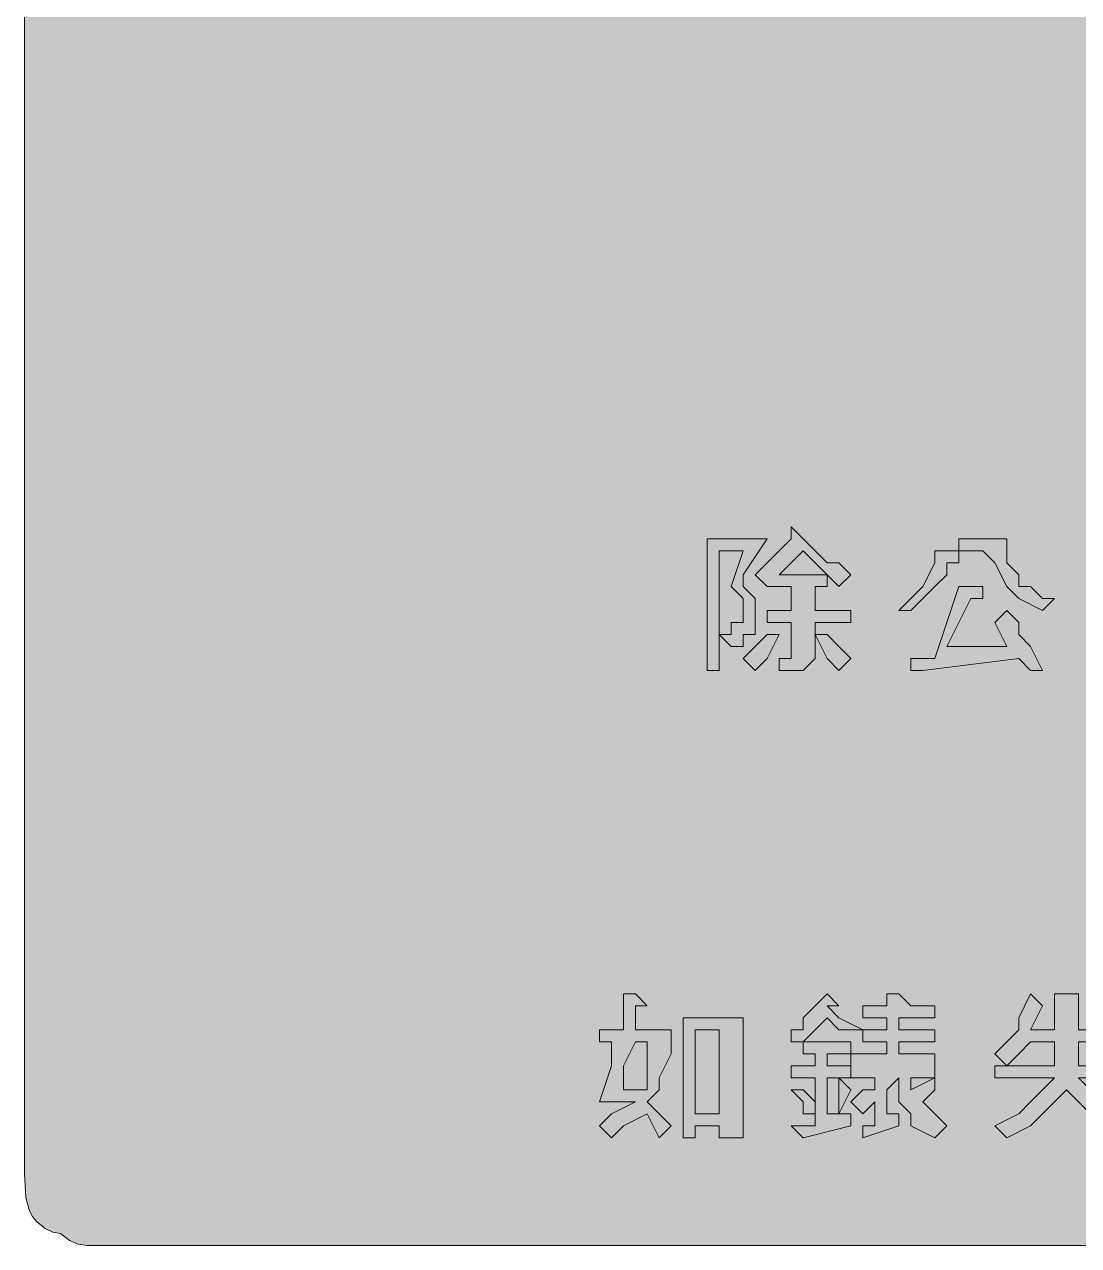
# Model space of a CAD drawing. Header units: metres. Extents: x 10 to 558, y 11 to 260.
# Drawn here: x 9.8 to 115.3, y 11.3 to 133.6 of the extents above; entities that cross this region are included whole.
import ezdxf

# ---------------------------------------------------------------- set-up
doc = ezdxf.new("R2010")
doc.units = ezdxf.units.M
doc.layers.add('FILL_BLUE_0000FF', color=7, linetype='Continuous', true_color=0x0000ff)
doc.layers.add('FILL_WHITE_FFFFFF', color=7, linetype='Continuous', true_color=0xffffff)

msp = doc.modelspace()

# ---------------------------------------------------------------- hatches: boundary and pattern name
at = {"layer": 'FILL_BLUE_0000FF', "true_color": 0x0000ff}
h = msp.add_hatch(color=7, dxfattribs=at)
h.dxf.hatch_style = 1
h.paths.add_polyline_path([(551.8, 259.63), (552.54, 259.47), (553.8, 258.93), (554.83, 258.16), (555.75, 257.28), (556.54, 256.78), (557.14, 256.19), (557.56, 255.55), (557.85, 254.88), (558.11, 253.57), (558.15, 252.48), (558.15, 18.48), (558.15, 16.08), (555.75, 13.68), (554.83, 12.8), (553.8, 12.03), (552.54, 11.49), (551.8, 11.33), (550.95, 11.28), (16.95, 11.28), (16.05, 11.3), (15.15, 11.43), (14.25, 11.79), (13.35, 12.48), (12.6, 12.63), (11.83, 12.99), (10.95, 13.68), (10.55, 14.18), (10.26, 14.77), (9.9, 16.08), (9.75, 18.48), (9.75, 252.48), (9.75, 254.88), (9.94, 255.76), (10.35, 256.53), (10.95, 257.28), (11.83, 257.99), (12.6, 258.48), (13.14, 258.97), (13.3, 259.28), (13.35, 259.68), (16.95, 259.68), (550.95, 259.68), (551.8, 259.63)])
at = {"layer": 'FILL_WHITE_FFFFFF', "true_color": 0xffffff}
h = msp.add_hatch(color=7, dxfattribs=at)
h.dxf.hatch_style = 1
h.paths.add_polyline_path([(85.35, 80.88), (86.55, 82.08), (86.55, 83.28), (87.75, 82.08), (88.95, 80.88), (90.15, 79.68), (91.35, 79.68), (92.55, 78.48), (91.35, 77.28), (90.15, 78.48), (90.15, 77.28), (88.95, 77.28), (88.95, 74.88), (92.55, 74.88), (92.55, 73.68), (88.95, 73.68), (88.95, 71.28), (88.95, 70.08), (87.75, 68.88), (86.55, 68.88), (85.35, 68.88), (85.35, 70.08), (86.55, 70.08), (86.55, 71.28), (86.55, 73.68), (84.15, 73.68), (84.15, 74.88), (86.55, 74.88), (86.55, 77.28), (84.15, 77.28), (82.95, 78.48), (84.15, 79.68), (85.35, 80.88)])
h.paths.add_polyline_path([(88.95, 79.68), (87.75, 80.88), (86.55, 79.68), (85.35, 78.48), (90.15, 78.48), (88.95, 79.68)], flags=16)
h = msp.add_hatch(color=7, dxfattribs=at)
h.dxf.hatch_style = 1
h.paths.add_polyline_path([(78.15, 68.88), (78.15, 82.08), (81.75, 82.08), (82.95, 82.08), (84.15, 82.08), (81.75, 78.48), (81.75, 77.28), (82.95, 76.08), (82.95, 74.88), (82.95, 73.68), (82.95, 72.48), (81.75, 72.48), (81.75, 71.28), (80.55, 71.28), (79.35, 72.48), (79.35, 68.88), (78.15, 68.88)])
h.paths.add_polyline_path([(80.55, 72.48), (80.55, 73.68), (81.75, 73.68), (81.75, 74.88), (81.75, 76.08), (80.55, 77.28), (81.75, 80.88), (79.35, 80.88), (79.35, 72.48), (80.55, 72.48)], flags=16)
h = msp.add_hatch(color=7, dxfattribs=at)
h.dxf.hatch_style = 1
h.paths.add_polyline_path([(108.15, 82.08), (108.15, 80.88), (108.15, 79.68), (109.35, 78.48), (109.35, 77.28), (110.55, 77.28), (111.75, 76.08), (112.95, 76.08), (111.75, 74.88), (109.35, 76.08), (108.15, 77.28), (106.95, 79.68), (105.75, 80.88), (103.35, 80.88), (103.35, 82.08), (108.15, 82.08)])
h = msp.add_hatch(color=7, dxfattribs=at)
h.dxf.hatch_style = 1
h.paths.add_polyline_path([(103.35, 80.88), (103.35, 79.68), (102.15, 79.68), (102.15, 78.48), (100.95, 77.28), (99.75, 76.08), (98.55, 74.88), (97.35, 74.88), (98.55, 76.08), (99.75, 77.28), (100.95, 79.68), (100.95, 80.88), (102.15, 80.88), (103.35, 80.88)])
h = msp.add_hatch(color=7, dxfattribs=at)
h.dxf.hatch_style = 1
h.paths.add_polyline_path([(105.75, 77.28), (105.75, 76.08), (104.55, 76.08), (102.15, 71.28), (108.15, 71.28), (106.95, 73.68), (108.15, 74.88), (109.35, 73.68), (109.35, 72.48), (110.55, 71.28), (111.75, 68.88), (110.55, 68.88), (109.35, 70.08), (99.75, 68.88), (98.55, 68.88), (98.55, 70.08), (100.95, 70.08), (102.15, 73.68), (103.35, 77.28), (104.55, 77.28), (105.75, 77.28)])
h = msp.add_hatch(color=7, dxfattribs=at)
h.dxf.hatch_style = 1
h.paths.add_polyline_path([(84.15, 70.08), (82.95, 68.88), (81.75, 70.08), (82.95, 71.28), (84.15, 72.48), (85.35, 72.48), (84.15, 70.08)])
h = msp.add_hatch(color=7, dxfattribs=at)
h.dxf.hatch_style = 1
h.paths.add_polyline_path([(91.35, 71.28), (92.55, 70.08), (91.35, 68.88), (90.15, 70.08), (88.95, 72.48), (90.15, 72.48), (91.35, 71.28)])
h = msp.add_hatch(color=7, dxfattribs=at)
h.dxf.hatch_style = 1
h.paths.add_polyline_path([(69.75, 32.88), (69.75, 36.48), (70.95, 36.48), (72.15, 35.28), (70.95, 35.28), (70.95, 34.08), (70.95, 32.88), (74.55, 32.88), (74.55, 31.68), (74.55, 30.48), (73.35, 28.08), (73.35, 26.88), (72.15, 25.68), (74.55, 23.28), (73.35, 22.08), (72.15, 24.48), (69.75, 23.28), (68.55, 22.08), (67.35, 23.28), (68.55, 24.48), (70.95, 25.68), (69.75, 25.68), (68.55, 25.68), (67.35, 25.68), (68.55, 29.28), (68.55, 31.68), (67.35, 31.68), (67.35, 32.88), (69.75, 32.88)])
h.paths.add_polyline_path([(69.75, 26.88), (70.95, 26.88), (72.15, 26.88), (72.15, 28.08), (72.15, 30.48), (72.15, 31.68), (70.95, 31.68), (69.75, 29.28), (69.75, 26.88)], flags=16)
h = msp.add_hatch(color=7, dxfattribs=at)
h.dxf.hatch_style = 1
h.paths.add_polyline_path([(87.75, 32.88), (87.75, 34.08), (88.95, 35.28), (90.15, 36.48), (91.35, 35.28), (90.15, 35.28), (91.35, 34.08), (93.75, 32.88), (92.55, 32.88), (91.35, 32.88), (90.15, 34.08), (88.95, 32.88), (87.75, 31.68), (86.55, 31.68), (86.55, 32.88), (87.75, 32.88)])
h = msp.add_hatch(color=7, dxfattribs=at)
h.dxf.hatch_style = 1
h.paths.add_polyline_path([(102.15, 23.28), (100.95, 22.08), (98.55, 23.28), (98.55, 24.48), (97.35, 25.68), (97.35, 28.08), (96.15, 26.88), (96.15, 24.48), (97.35, 24.48), (97.35, 23.28), (93.75, 22.08), (93.75, 23.28), (94.95, 23.28), (94.95, 25.68), (93.75, 24.48), (92.55, 25.68), (93.75, 26.88), (94.95, 26.88), (94.95, 28.08), (92.55, 28.08), (92.55, 30.48), (96.15, 30.48), (96.15, 31.68), (93.75, 31.68), (93.75, 32.88), (96.15, 32.88), (96.15, 34.08), (93.75, 34.08), (93.75, 35.28), (96.15, 35.28), (96.15, 36.48), (97.35, 36.48), (98.55, 35.28), (100.95, 35.28), (100.95, 34.08), (97.35, 34.08), (97.35, 32.88), (100.95, 32.88), (100.95, 31.68), (97.35, 31.68), (97.35, 30.48), (100.95, 30.48), (100.95, 28.08), (100.95, 26.88), (99.75, 25.68), (100.95, 24.48), (102.15, 23.28)])
h.paths.add_polyline_path([(98.55, 28.08), (98.55, 26.88), (100.95, 28.08), (98.55, 28.08)], flags=16)
h = msp.add_hatch(color=7, dxfattribs=at)
h.dxf.hatch_style = 1
h.paths.add_polyline_path([(108.15, 31.68), (109.35, 32.88), (109.35, 34.08), (110.55, 36.48), (111.75, 35.28), (110.55, 32.88), (112.95, 32.88), (112.95, 36.48), (114.15, 36.48), (115.35, 36.48), (115.35, 35.28), (115.35, 32.88), (120.15, 32.88), (120.15, 31.68), (115.35, 31.68), (115.35, 29.28), (121.35, 29.28), (121.35, 28.08), (115.35, 28.08), (116.55, 26.88), (117.75, 24.48), (118.95, 24.48), (121.35, 23.28), (120.15, 22.08), (117.75, 23.28), (116.55, 24.48), (115.35, 25.68), (114.15, 26.88), (112.95, 25.68), (111.75, 24.48), (110.55, 23.28), (108.15, 22.08), (106.95, 23.28), (109.35, 24.48), (110.55, 25.68), (111.75, 26.88), (112.95, 28.08), (106.95, 28.08), (106.95, 29.28), (108.15, 29.28), (106.95, 30.48), (108.15, 31.68)])
h.paths.add_polyline_path([(112.95, 29.28), (112.95, 31.68), (110.55, 31.68), (109.35, 30.48), (108.15, 29.28), (112.95, 29.28)], flags=16)
h = msp.add_hatch(color=7, dxfattribs=at)
h.dxf.hatch_style = 1
h.paths.add_polyline_path([(81.75, 34.08), (81.75, 22.08), (79.35, 22.08), (79.35, 23.28), (76.95, 23.28), (76.95, 22.08), (75.75, 22.08), (75.75, 34.08), (81.75, 34.08)])
h.paths.add_polyline_path([(79.35, 32.88), (76.95, 32.88), (76.95, 24.48), (79.35, 24.48), (79.35, 32.88)], flags=16)
h = msp.add_hatch(color=7, dxfattribs=at)
h.dxf.hatch_style = 1
h.paths.add_polyline_path([(90.15, 30.48), (90.15, 29.28), (92.55, 29.28), (92.55, 28.08), (90.15, 28.08), (90.15, 24.48), (92.55, 24.48), (92.55, 23.28), (87.75, 22.08), (86.55, 23.28), (88.95, 23.28), (88.95, 28.08), (86.55, 28.08), (86.55, 29.28), (88.95, 29.28), (88.95, 30.48), (87.75, 30.48), (87.75, 31.68), (92.55, 31.68), (92.55, 30.48), (90.15, 30.48)])
h = msp.add_hatch(color=7, dxfattribs=at)
h.dxf.hatch_style = 1
h.paths.add_polyline_path([(91.35, 28.08), (92.55, 26.88), (91.35, 24.48), (91.35, 28.08)])
h = msp.add_hatch(color=7, dxfattribs=at)
h.dxf.hatch_style = 1
h.paths.add_polyline_path([(88.95, 25.68), (88.95, 24.48), (87.75, 24.48), (87.75, 25.68), (86.55, 26.88), (87.75, 26.88), (88.95, 25.68)])

# ---------------------------------------------------------------- linework, layer by layer
at = {"layer": 'FILL_BLUE_0000FF', "lineweight": 0, "true_color": 0x0000ff}
msp.add_lwpolyline([(550.95, 11.28), (16.95, 11.28), (16.05, 11.3), (15.15, 11.43), (14.25, 11.79), (13.35, 12.48), (12.6, 12.63), (11.83, 12.99), (10.95, 13.68), (10.55, 14.18), (10.26, 14.77), (9.9, 16.08), (9.75, 18.48), (9.75, 252.48)], dxfattribs=at)
at = {"layer": 'FILL_WHITE_FFFFFF', "lineweight": 0, "true_color": 0xffffff}
for points in [[(85.35, 80.88), (86.55, 82.08), (86.55, 83.28), (87.75, 82.08), (88.95, 80.88), (90.15, 79.68), (91.35, 79.68), (92.55, 78.48), (91.35, 77.28), (90.15, 78.48), (90.15, 77.28), (88.95, 77.28), (88.95, 74.88), (92.55, 74.88), (92.55, 73.68), (88.95, 73.68), (88.95, 71.28), (88.95, 70.08), (87.75, 68.88), (86.55, 68.88), (85.35, 68.88), (85.35, 70.08), (86.55, 70.08), (86.55, 71.28), (86.55, 73.68), (84.15, 73.68), (84.15, 74.88), (86.55, 74.88), (86.55, 77.28), (84.15, 77.28), (82.95, 78.48), (84.15, 79.68)], [(78.15, 68.88), (78.15, 82.08), (81.75, 82.08), (82.95, 82.08), (84.15, 82.08), (81.75, 78.48), (81.75, 77.28), (82.95, 76.08), (82.95, 74.88), (82.95, 73.68), (82.95, 72.48), (81.75, 72.48), (81.75, 71.28), (80.55, 71.28), (79.35, 72.48), (79.35, 68.88)], [(108.15, 82.08), (108.15, 80.88), (108.15, 79.68), (109.35, 78.48), (109.35, 77.28), (110.55, 77.28), (111.75, 76.08), (112.95, 76.08), (111.75, 74.88), (109.35, 76.08), (108.15, 77.28), (106.95, 79.68), (105.75, 80.88), (103.35, 80.88), (103.35, 82.08)], [(80.55, 72.48), (80.55, 73.68), (81.75, 73.68), (81.75, 74.88), (81.75, 76.08), (80.55, 77.28), (81.75, 80.88), (79.35, 80.88), (79.35, 72.48)], [(88.95, 79.68), (87.75, 80.88), (86.55, 79.68), (85.35, 78.48), (90.15, 78.48)], [(103.35, 80.88), (103.35, 79.68), (102.15, 79.68), (102.15, 78.48), (100.95, 77.28), (99.75, 76.08), (98.55, 74.88), (97.35, 74.88), (98.55, 76.08), (99.75, 77.28), (100.95, 79.68), (100.95, 80.88), (102.15, 80.88)], [(105.75, 77.28), (105.75, 76.08), (104.55, 76.08), (102.15, 71.28), (108.15, 71.28), (106.95, 73.68), (108.15, 74.88), (109.35, 73.68), (109.35, 72.48), (110.55, 71.28), (111.75, 68.88), (110.55, 68.88), (109.35, 70.08), (99.75, 68.88), (98.55, 68.88), (98.55, 70.08), (100.95, 70.08), (102.15, 73.68), (103.35, 77.28), (104.55, 77.28)], [(84.15, 70.08), (82.95, 68.88), (81.75, 70.08), (82.95, 71.28), (84.15, 72.48), (85.35, 72.48)], [(91.35, 71.28), (92.55, 70.08), (91.35, 68.88), (90.15, 70.08), (88.95, 72.48), (90.15, 72.48)], [(69.75, 32.88), (69.75, 36.48), (70.95, 36.48), (72.15, 35.28), (70.95, 35.28), (70.95, 34.08), (70.95, 32.88), (74.55, 32.88), (74.55, 31.68), (74.55, 30.48), (73.35, 28.08), (73.35, 26.88), (72.15, 25.68), (74.55, 23.28), (73.35, 22.08), (72.15, 24.48), (69.75, 23.28), (68.55, 22.08), (67.35, 23.28), (68.55, 24.48), (70.95, 25.68), (69.75, 25.68), (68.55, 25.68), (67.35, 25.68), (68.55, 29.28), (68.55, 31.68), (67.35, 31.68), (67.35, 32.88)], [(87.75, 32.88), (87.75, 34.08), (88.95, 35.28), (90.15, 36.48), (91.35, 35.28), (90.15, 35.28), (91.35, 34.08), (93.75, 32.88), (92.55, 32.88), (91.35, 32.88), (90.15, 34.08), (88.95, 32.88), (87.75, 31.68), (86.55, 31.68), (86.55, 32.88)], [(102.15, 23.28), (100.95, 22.08), (98.55, 23.28), (98.55, 24.48), (97.35, 25.68), (97.35, 28.08), (96.15, 26.88), (96.15, 24.48), (97.35, 24.48), (97.35, 23.28), (93.75, 22.08), (93.75, 23.28), (94.95, 23.28), (94.95, 25.68), (93.75, 24.48), (92.55, 25.68), (93.75, 26.88), (94.95, 26.88), (94.95, 28.08), (92.55, 28.08), (92.55, 30.48), (96.15, 30.48), (96.15, 31.68), (93.75, 31.68), (93.75, 32.88), (96.15, 32.88), (96.15, 34.08), (93.75, 34.08), (93.75, 35.28), (96.15, 35.28), (96.15, 36.48), (97.35, 36.48), (98.55, 35.28), (100.95, 35.28), (100.95, 34.08), (97.35, 34.08), (97.35, 32.88), (100.95, 32.88), (100.95, 31.68), (97.35, 31.68), (97.35, 30.48), (100.95, 30.48), (100.95, 28.08), (100.95, 26.88), (99.75, 25.68), (100.95, 24.48)], [(81.75, 34.08), (81.75, 22.08), (79.35, 22.08), (79.35, 23.28), (76.95, 23.28), (76.95, 22.08), (75.75, 22.08), (75.75, 34.08)], [(79.35, 32.88), (76.95, 32.88), (76.95, 24.48), (79.35, 24.48)], [(69.75, 26.88), (70.95, 26.88), (72.15, 26.88), (72.15, 28.08), (72.15, 30.48), (72.15, 31.68), (70.95, 31.68), (69.75, 29.28)], [(90.15, 30.48), (90.15, 29.28), (92.55, 29.28), (92.55, 28.08), (90.15, 28.08), (90.15, 24.48), (92.55, 24.48), (92.55, 23.28), (87.75, 22.08), (86.55, 23.28), (88.95, 23.28), (88.95, 28.08), (86.55, 28.08), (86.55, 29.28), (88.95, 29.28), (88.95, 30.48), (87.75, 30.48), (87.75, 31.68), (92.55, 31.68), (92.55, 30.48)], [(112.95, 29.28), (112.95, 31.68), (110.55, 31.68), (109.35, 30.48), (108.15, 29.28)], [(91.35, 28.08), (92.55, 26.88), (91.35, 24.48)], [(98.55, 28.08), (98.55, 26.88), (100.95, 28.08)], [(88.95, 25.68), (88.95, 24.48), (87.75, 24.48), (87.75, 25.68), (86.55, 26.88), (87.75, 26.88)]]:
    msp.add_lwpolyline(points, close=True, dxfattribs=at)
for points in [[(116.55, 24.48), (115.35, 25.68), (114.15, 26.88), (112.95, 25.68), (111.75, 24.48), (110.55, 23.28), (108.15, 22.08), (106.95, 23.28), (109.35, 24.48), (110.55, 25.68), (111.75, 26.88), (112.95, 28.08), (106.95, 28.08), (106.95, 29.28), (108.15, 29.28), (106.95, 30.48), (108.15, 31.68), (109.35, 32.88), (109.35, 34.08), (110.55, 36.48), (111.75, 35.28), (110.55, 32.88), (112.95, 32.88), (112.95, 36.48), (114.15, 36.48), (115.35, 36.48), (115.35, 35.28), (115.35, 32.88), (120.15, 32.88)], [(120.15, 31.68), (115.35, 31.68), (115.35, 29.28), (121.35, 29.28)], [(121.35, 28.08), (115.35, 28.08), (116.55, 26.88)]]:
    msp.add_lwpolyline(points, dxfattribs=at)

doc.saveas('drawing.dxf')
